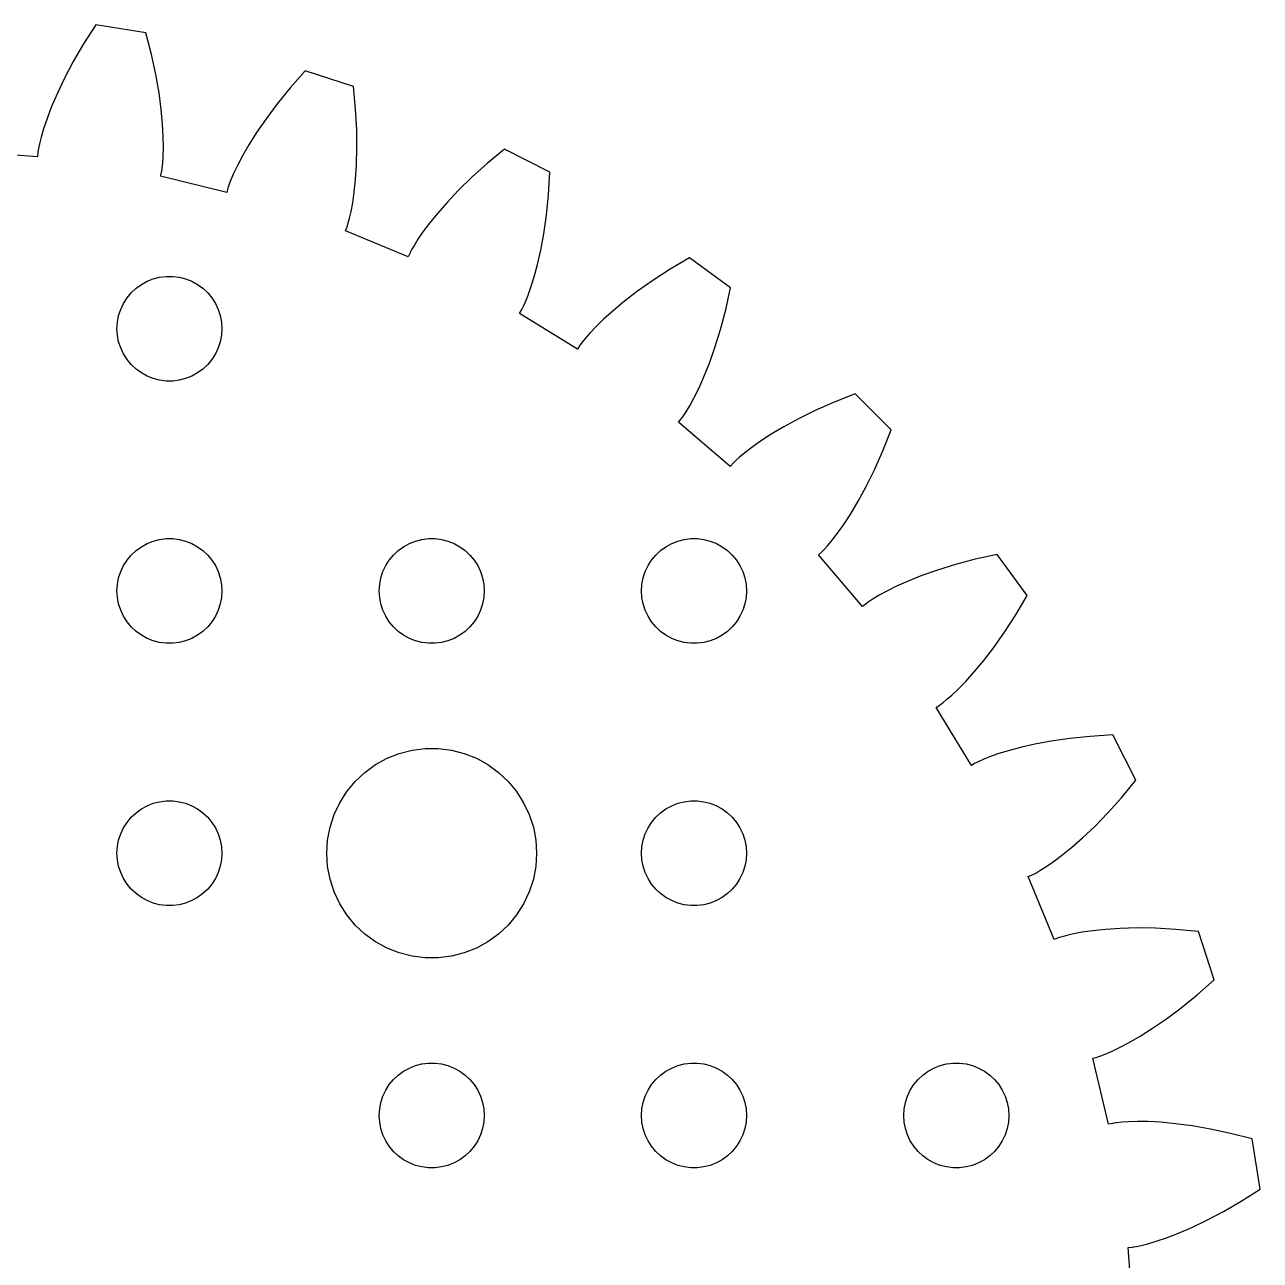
# Model space of a CAD drawing. Header units: metres. Extents: x -39.1 to 39.1, y 70.9 to 149.1.
# Drawn here: x 3.36 to 38.69, y 113.36 to 148.69 of the extents above; entities that cross this region are included whole.
import ezdxf

# ---------------------------------------------------------------- set-up
doc = ezdxf.new("R2010")
doc.units = ezdxf.units.M

msp = doc.modelspace()

# ---------------------------------------------------------------- linework, layer by layer
for p, q in [((5.39183, 148.693), (5.0466, 148.148)), ((6.82874, 148.465), (5.39183, 148.693)), ((6.98885, 147.841), (6.82874, 148.465)), ((5.0466, 148.148), (4.75145, 147.639)), ((7.11221, 147.265), (6.98885, 147.841)), ((4.75145, 147.639), (4.50298, 147.168)), ((11.3783, 147.373), (10.9522, 146.889)), ((12.7619, 146.923), (11.3783, 147.373)), ((4.50298, 147.168), (4.29761, 146.738)), ((7.20299, 146.741), (7.11221, 147.265)), ((4.29761, 146.738), (4.13165, 146.352)), ((7.26546, 146.268), (7.20299, 146.741)), ((10.9522, 146.889), (10.581, 146.432)), ((12.8224, 146.281), (12.7619, 146.923)), ((4.13165, 146.352), (4.00127, 146.012)), ((10.581, 146.432), (10.2619, 146.006)), ((4.00127, 146.012), (3.90248, 145.72)), ((7.30394, 145.85), (7.26546, 146.268)), ((10.2619, 146.006), (9.99182, 145.614)), ((12.8542, 145.694), (12.8224, 146.281)), ((3.90248, 145.72), (3.83121, 145.478)), ((7.32281, 145.486), (7.30394, 145.85)), ((9.99182, 145.614), (9.7675, 145.258)), ((12.8618, 145.161), (12.8542, 145.694)), ((3.78329, 145.288), (3.75444, 145.15)), ((3.83121, 145.478), (3.78329, 145.288)), ((7.32652, 145.177), (7.32281, 145.486)), ((9.7675, 145.258), (9.58549, 144.943)), ((3.72285, 144.91), (1.78448, 145.069)), ((3.73665, 145.04), (3.72285, 144.91)), ((3.74036, 145.068), (3.73665, 145.04)), ((3.75444, 145.15), (3.74036, 145.068)), ((7.30634, 144.73), (7.31955, 144.925)), ((7.31955, 144.925), (7.32652, 145.177)), ((9.58549, 144.943), (9.44223, 144.67)), ((12.8496, 144.685), (12.8618, 145.161)), ((17.0846, 145.133), (16.5881, 144.722)), ((18.3809, 144.472), (17.0846, 145.133)), ((7.27916, 144.507), (7.29138, 144.59)), ((7.29138, 144.59), (7.30634, 144.73)), ((9.44223, 144.67), (9.33398, 144.442)), ((12.8221, 144.266), (12.8496, 144.685)), ((16.5881, 144.722), (16.15, 144.329)), ((7.24858, 144.359), (7.27411, 144.48)), ((9.13821, 143.898), (7.24858, 144.359)), ((7.27411, 144.48), (7.27916, 144.507)), ((9.2569, 144.261), (9.20697, 144.13)), ((9.33398, 144.442), (9.2569, 144.261)), ((12.7838, 143.903), (12.8221, 144.266)), ((16.15, 144.329), (15.7682, 143.958)), ((18.3402, 143.829), (18.3809, 144.472)), ((9.17209, 144.024), (9.13821, 143.898)), ((9.18008, 144.051), (9.17209, 144.024)), ((9.20697, 144.13), (9.18008, 144.051)), ((12.7393, 143.598), (12.7838, 143.903)), ((15.7682, 143.958), (15.44, 143.612)), ((18.2797, 143.244), (18.3402, 143.829)), ((12.693, 143.35), (12.7393, 143.598)), ((15.44, 143.612), (15.1628, 143.296)), ((12.6127, 143.024), (12.6493, 143.159)), ((12.6493, 143.159), (12.693, 143.35)), ((15.1628, 143.296), (14.9337, 143.013)), ((18.2039, 142.716), (18.2797, 143.244)), ((12.5342, 142.802), (12.5783, 142.917)), ((14.3286, 142.051), (12.5342, 142.802)), ((12.5783, 142.917), (12.5876, 142.944)), ((12.5876, 142.944), (12.6127, 143.024)), ((14.7495, 142.766), (14.6069, 142.557)), ((14.9337, 143.013), (14.7495, 142.766)), ((14.6069, 142.557), (14.5026, 142.391)), ((18.1174, 142.248), (18.2039, 142.716)), ((14.3817, 142.17), (14.3286, 142.051)), ((14.3938, 142.195), (14.3817, 142.17)), ((14.4328, 142.27), (14.3938, 142.195)), ((14.5026, 142.391), (14.4328, 142.27)), ((18.0246, 141.838), (18.1174, 142.248)), ((17.9301, 141.486), (18.0246, 141.838)), ((21.8155, 141.699), (21.3214, 141.38)), ((22.3703, 142.028), (21.8155, 141.699)), ((23.5472, 141.172), (22.3703, 142.028)), ((6.69626, 141.266), (6.86133, 141.357)), ((6.86133, 141.357), (7.03647, 141.427)), ((7.03647, 141.427), (7.21892, 141.473)), ((7.21892, 141.473), (7.40581, 141.497)), ((7.40581, 141.497), (7.59418, 141.497)), ((7.59418, 141.497), (7.78107, 141.473)), ((7.78107, 141.473), (7.96352, 141.427)), ((7.96352, 141.427), (8.13866, 141.357)), ((8.13866, 141.357), (8.30373, 141.266)), ((17.8384, 141.192), (17.9301, 141.486)), ((21.3214, 141.38), (20.8862, 141.073)), ((6.28647, 140.882), (6.40654, 141.027)), ((6.40654, 141.027), (6.54385, 141.156)), ((6.54385, 141.156), (6.69626, 141.266)), ((8.30373, 141.266), (8.45613, 141.156)), ((8.45613, 141.156), (8.59344, 141.027)), ((8.59344, 141.027), (8.71352, 140.882)), ((17.7538, 140.954), (17.8384, 141.192)), ((20.8862, 141.073), (20.508, 140.783)), ((23.4064, 140.543), (23.5472, 141.172)), ((6.10533, 140.552), (6.18553, 140.723)), ((6.18553, 140.723), (6.28647, 140.882)), ((8.71352, 140.882), (8.81445, 140.723)), ((8.81445, 140.723), (8.89465, 140.552)), ((17.5862, 140.569), (17.6235, 140.644)), ((17.6235, 140.644), (17.6808, 140.772)), ((17.6808, 140.772), (17.7538, 140.954)), ((20.508, 140.783), (20.1848, 140.514)), ((6.01183, 140.188), (6.04712, 140.373)), ((6.04712, 140.373), (6.10533, 140.552)), ((8.89465, 140.552), (8.95287, 140.373)), ((8.95287, 140.373), (8.98816, 140.188)), ((17.5112, 140.437), (17.5728, 140.544)), ((19.1661, 139.415), (17.5112, 140.437)), ((17.5728, 140.544), (17.5862, 140.569)), ((20.1848, 140.514), (19.9142, 140.27)), ((23.2551, 139.975), (23.4064, 140.543)), ((6, 140), (6.01183, 140.188)), ((6.01183, 139.812), (6, 140)), ((8.98816, 140.188), (9, 140)), ((9, 140), (8.98816, 139.812)), ((19.6936, 140.055), (19.5202, 139.872)), ((19.9142, 140.27), (19.6936, 140.055)), ((23.0978, 139.466), (23.2551, 139.975)), ((6.04712, 139.627), (6.01183, 139.812)), ((6.10533, 139.448), (6.04712, 139.627)), ((8.95287, 139.627), (8.89465, 139.448)), ((8.98816, 139.812), (8.95287, 139.627)), ((19.3032, 139.615), (19.253, 139.547)), ((19.3912, 139.724), (19.3032, 139.615)), ((19.5202, 139.872), (19.3912, 139.724)), ((6.18553, 139.277), (6.10533, 139.448)), ((6.28647, 139.118), (6.18553, 139.277)), ((8.81445, 139.277), (8.71352, 139.118)), ((8.89465, 139.448), (8.81445, 139.277)), ((19.2371, 139.524), (19.1661, 139.415)), ((19.253, 139.547), (19.2371, 139.524)), ((22.939, 139.017), (23.0978, 139.466)), ((6.40654, 138.973), (6.28647, 139.118)), ((6.54385, 138.844), (6.40654, 138.973)), ((8.59344, 138.973), (8.45613, 138.844)), ((8.71352, 139.118), (8.59344, 138.973)), ((22.7832, 138.626), (22.939, 139.017)), ((6.69626, 138.734), (6.54385, 138.844)), ((6.86133, 138.643), (6.69626, 138.734)), ((7.03647, 138.573), (6.86133, 138.643)), ((7.21892, 138.527), (7.03647, 138.573)), ((7.40581, 138.503), (7.21892, 138.527)), ((7.78107, 138.527), (7.59418, 138.503)), ((7.96352, 138.573), (7.78107, 138.527)), ((8.13866, 138.643), (7.96352, 138.573)), ((8.30373, 138.734), (8.13866, 138.643)), ((8.45613, 138.844), (8.30373, 138.734)), ((22.6349, 138.294), (22.7832, 138.626)), ((7.59418, 138.503), (7.40581, 138.503)), ((22.4982, 138.017), (22.6349, 138.294)), ((22.3775, 137.796), (22.4982, 138.017)), ((26.5058, 137.896), (25.9677, 137.658)), ((27.105, 138.134), (26.5058, 137.896)), ((28.1337, 137.105), (27.105, 138.134)), ((22.1517, 137.441), (22.2003, 137.51)), ((22.2003, 137.51), (22.2769, 137.627)), ((22.2769, 137.627), (22.3775, 137.796)), ((25.9677, 137.658), (25.4899, 137.423)), ((22.057, 137.323), (22.1346, 137.419)), ((23.5317, 136.055), (22.057, 137.323)), ((22.1346, 137.419), (22.1517, 137.441)), ((25.071, 137.196), (24.7098, 136.981)), ((25.4899, 137.423), (25.071, 137.196)), ((27.8963, 136.506), (28.1337, 137.105)), ((24.4043, 136.782), (24.1527, 136.604)), ((24.7098, 136.981), (24.4043, 136.782)), ((23.9529, 136.45), (23.8023, 136.324)), ((24.1527, 136.604), (23.9529, 136.45)), ((27.6578, 135.968), (27.8963, 136.506)), ((23.6189, 136.151), (23.5317, 136.055)), ((23.6382, 136.172), (23.6189, 136.151)), ((23.6983, 136.23), (23.6382, 136.172)), ((23.8023, 136.324), (23.6983, 136.23)), ((27.4229, 135.49), (27.6578, 135.968)), ((27.1958, 135.071), (27.4229, 135.49)), ((26.9809, 134.71), (27.1958, 135.071)), ((26.7823, 134.404), (26.9809, 134.71)), ((26.6041, 134.153), (26.7823, 134.404)), ((6.86133, 133.857), (7.03647, 133.927)), ((7.03647, 133.927), (7.21892, 133.973)), ((7.21892, 133.973), (7.40581, 133.997)), ((7.40581, 133.997), (7.59418, 133.997)), ((7.59418, 133.997), (7.78107, 133.973)), ((7.78107, 133.973), (7.96352, 133.927)), ((7.96352, 133.927), (8.13866, 133.857)), ((14.3613, 133.857), (14.5365, 133.927)), ((14.5365, 133.927), (14.7189, 133.973)), ((14.7189, 133.973), (14.9058, 133.997)), ((14.9058, 133.997), (15.0942, 133.997)), ((15.0942, 133.997), (15.2811, 133.973)), ((15.2811, 133.973), (15.4635, 133.927)), ((15.4635, 133.927), (15.6387, 133.857)), ((21.8613, 133.857), (22.0365, 133.927)), ((22.0365, 133.927), (22.2189, 133.973)), ((22.2189, 133.973), (22.4058, 133.997)), ((22.4058, 133.997), (22.5942, 133.997)), ((22.5942, 133.997), (22.7811, 133.973)), ((22.7811, 133.973), (22.9635, 133.927)), ((22.9635, 133.927), (23.1387, 133.857)), ((26.3245, 133.802), (26.4502, 133.953)), ((26.4502, 133.953), (26.6041, 134.153)), ((6.40654, 133.527), (6.54385, 133.656)), ((6.54385, 133.656), (6.69626, 133.766)), ((6.69626, 133.766), (6.86133, 133.857)), ((8.13866, 133.857), (8.30373, 133.766)), ((8.30373, 133.766), (8.45613, 133.656)), ((8.45613, 133.656), (8.59344, 133.527)), ((13.9065, 133.527), (14.0439, 133.656)), ((14.0439, 133.656), (14.1963, 133.766)), ((14.1963, 133.766), (14.3613, 133.857)), ((15.6387, 133.857), (15.8037, 133.766)), ((15.8037, 133.766), (15.9561, 133.656)), ((15.9561, 133.656), (16.0934, 133.527)), ((21.4065, 133.527), (21.5439, 133.656)), ((21.5439, 133.656), (21.6963, 133.766)), ((21.6963, 133.766), (21.8613, 133.857)), ((23.1387, 133.857), (23.3037, 133.766)), ((23.3037, 133.766), (23.4561, 133.656)), ((23.4561, 133.656), (23.5934, 133.527)), ((26.0597, 133.536), (26.1514, 133.619)), ((26.1514, 133.619), (26.1717, 133.638)), ((26.1717, 133.638), (26.2305, 133.698)), ((26.2305, 133.698), (26.3245, 133.802)), ((6.10533, 133.052), (6.18553, 133.223)), ((6.18553, 133.223), (6.28647, 133.382)), ((6.28647, 133.382), (6.40654, 133.527)), ((8.59344, 133.527), (8.71352, 133.382)), ((8.71352, 133.382), (8.81445, 133.223)), ((8.81445, 133.223), (8.89465, 133.052)), ((13.6053, 133.052), (13.6855, 133.223)), ((13.6855, 133.223), (13.7865, 133.382)), ((13.7865, 133.382), (13.9065, 133.527)), ((16.0934, 133.527), (16.2135, 133.382)), ((16.2135, 133.382), (16.3145, 133.223)), ((16.3145, 133.223), (16.3947, 133.052)), ((21.1053, 133.052), (21.1855, 133.223)), ((21.1855, 133.223), (21.2865, 133.382)), ((21.2865, 133.382), (21.4065, 133.527)), ((23.5934, 133.527), (23.7135, 133.382)), ((23.7135, 133.382), (23.8145, 133.223)), ((23.8145, 133.223), (23.8947, 133.052)), ((27.3178, 132.053), (26.0597, 133.536)), ((29.9747, 133.255), (29.4659, 133.098)), ((30.5434, 133.406), (29.9747, 133.255)), ((31.1724, 133.547), (30.5434, 133.406)), ((32.0275, 132.37), (31.1724, 133.547)), ((6.01183, 132.688), (6.04712, 132.873)), ((6.04712, 132.873), (6.10533, 133.052)), ((8.89465, 133.052), (8.95287, 132.873)), ((8.95287, 132.873), (8.98816, 132.688)), ((13.5118, 132.688), (13.5471, 132.873)), ((13.5471, 132.873), (13.6053, 133.052)), ((16.3947, 133.052), (16.4529, 132.873)), ((16.4529, 132.873), (16.4882, 132.688)), ((21.0118, 132.688), (21.0471, 132.873)), ((21.0471, 132.873), (21.1053, 133.052)), ((23.8947, 133.052), (23.9529, 132.873)), ((23.9529, 132.873), (23.9882, 132.688)), ((29.0167, 132.939), (28.6263, 132.783)), ((29.4659, 133.098), (29.0167, 132.939)), ((6, 132.5), (6.01183, 132.688)), ((8.98816, 132.688), (9, 132.5)), ((13.5, 132.5), (13.5118, 132.688)), ((16.4882, 132.688), (16.5, 132.5)), ((21, 132.5), (21.0118, 132.688)), ((23.9882, 132.688), (24, 132.5)), ((28.2935, 132.635), (28.0172, 132.498)), ((28.6263, 132.783), (28.2935, 132.635)), ((6.01183, 132.312), (6, 132.5)), ((6.04712, 132.127), (6.01183, 132.312)), ((8.98816, 132.312), (8.95287, 132.127)), ((9, 132.5), (8.98816, 132.312)), ((13.5118, 132.312), (13.5, 132.5)), ((13.5471, 132.127), (13.5118, 132.312)), ((16.4882, 132.312), (16.4529, 132.127)), ((16.5, 132.5), (16.4882, 132.312)), ((21.0118, 132.312), (21, 132.5)), ((21.0471, 132.127), (21.0118, 132.312)), ((23.9882, 132.312), (23.9529, 132.127)), ((24, 132.5), (23.9882, 132.312)), ((27.4413, 132.152), (27.4191, 132.135)), ((27.5099, 132.2), (27.4413, 132.152)), ((27.6273, 132.277), (27.5099, 132.2)), ((27.7957, 132.378), (27.6273, 132.277)), ((28.0172, 132.498), (27.7957, 132.378)), ((31.6993, 131.816), (32.0275, 132.37)), ((6.10533, 131.948), (6.04712, 132.127)), ((6.18553, 131.777), (6.10533, 131.948)), ((8.89465, 131.948), (8.81445, 131.777)), ((8.95287, 132.127), (8.89465, 131.948)), ((13.6053, 131.948), (13.5471, 132.127)), ((13.6855, 131.777), (13.6053, 131.948)), ((16.3947, 131.948), (16.3145, 131.777)), ((16.4529, 132.127), (16.3947, 131.948)), ((21.1053, 131.948), (21.0471, 132.127)), ((21.1855, 131.777), (21.1053, 131.948)), ((23.8947, 131.948), (23.8145, 131.777)), ((23.9529, 132.127), (23.8947, 131.948)), ((27.4191, 132.135), (27.3178, 132.053)), ((31.3796, 131.321), (31.6993, 131.816)), ((6.28647, 131.618), (6.18553, 131.777)), ((6.40654, 131.473), (6.28647, 131.618)), ((6.54385, 131.344), (6.40654, 131.473)), ((8.59344, 131.473), (8.45613, 131.344)), ((8.71352, 131.618), (8.59344, 131.473)), ((8.81445, 131.777), (8.71352, 131.618)), ((13.7865, 131.618), (13.6855, 131.777)), ((13.9065, 131.473), (13.7865, 131.618)), ((14.0439, 131.344), (13.9065, 131.473)), ((16.0934, 131.473), (15.9561, 131.344)), ((16.2135, 131.618), (16.0934, 131.473)), ((16.3145, 131.777), (16.2135, 131.618)), ((21.2865, 131.618), (21.1855, 131.777)), ((21.4065, 131.473), (21.2865, 131.618)), ((21.5439, 131.344), (21.4065, 131.473)), ((23.5934, 131.473), (23.4561, 131.344)), ((23.7135, 131.618), (23.5934, 131.473)), ((23.8145, 131.777), (23.7135, 131.618)), ((6.69626, 131.234), (6.54385, 131.344)), ((6.86133, 131.143), (6.69626, 131.234)), ((7.03647, 131.073), (6.86133, 131.143)), ((8.13866, 131.143), (7.96352, 131.073)), ((8.30373, 131.234), (8.13866, 131.143)), ((8.45613, 131.344), (8.30373, 131.234)), ((14.1963, 131.234), (14.0439, 131.344)), ((14.3613, 131.143), (14.1963, 131.234)), ((14.5365, 131.073), (14.3613, 131.143)), ((15.6387, 131.143), (15.4635, 131.073)), ((15.8037, 131.234), (15.6387, 131.143)), ((15.9561, 131.344), (15.8037, 131.234)), ((21.6963, 131.234), (21.5439, 131.344)), ((21.8613, 131.143), (21.6963, 131.234)), ((22.0365, 131.073), (21.8613, 131.143)), ((23.1387, 131.143), (22.9635, 131.073)), ((23.3037, 131.234), (23.1387, 131.143)), ((23.4561, 131.344), (23.3037, 131.234)), ((31.0728, 130.886), (31.3796, 131.321)), ((7.21892, 131.027), (7.03647, 131.073)), ((7.40581, 131.003), (7.21892, 131.027)), ((7.59418, 131.003), (7.40581, 131.003)), ((7.78107, 131.027), (7.59418, 131.003)), ((7.96352, 131.073), (7.78107, 131.027)), ((14.7189, 131.027), (14.5365, 131.073)), ((14.9058, 131.003), (14.7189, 131.027)), ((15.0942, 131.003), (14.9058, 131.003)), ((15.2811, 131.027), (15.0942, 131.003)), ((15.4635, 131.073), (15.2811, 131.027)), ((22.2189, 131.027), (22.0365, 131.073)), ((22.4058, 131.003), (22.2189, 131.027)), ((22.5942, 131.003), (22.4058, 131.003)), ((22.7811, 131.027), (22.5942, 131.003)), ((22.9635, 131.073), (22.7811, 131.027)), ((30.7829, 130.508), (31.0728, 130.886)), ((30.5141, 130.185), (30.7829, 130.508)), ((30.2702, 129.914), (30.5141, 130.185)), ((29.8716, 129.52), (30.0549, 129.694)), ((30.0549, 129.694), (30.2702, 129.914)), ((29.6148, 129.303), (29.7239, 129.391)), ((29.7239, 129.391), (29.8716, 129.52)), ((29.4207, 129.17), (29.5243, 129.237)), ((30.4313, 127.508), (29.4207, 129.17)), ((29.5243, 129.237), (29.5473, 129.253)), ((29.5473, 129.253), (29.6148, 129.303)), ((33.2435, 128.28), (32.7164, 128.204)), ((33.8289, 128.34), (33.2435, 128.28)), ((34.4722, 128.381), (33.8289, 128.34)), ((35.1327, 127.085), (34.4722, 128.381)), ((14.0729, 127.853), (14.4379, 127.947)), ((14.4379, 127.947), (14.8116, 127.994)), ((14.8116, 127.994), (15.1884, 127.994)), ((15.1884, 127.994), (15.5621, 127.947)), ((15.5621, 127.947), (15.927, 127.853)), ((31.4861, 127.93), (31.1917, 127.838)), ((31.8379, 128.025), (31.4861, 127.93)), ((32.2479, 128.117), (31.8379, 128.025)), ((32.7164, 128.204), (32.2479, 128.117)), ((13.3925, 127.533), (13.7227, 127.714)), ((13.7227, 127.714), (14.0729, 127.853)), ((15.927, 127.853), (16.2773, 127.714)), ((16.2773, 127.714), (16.6075, 127.533)), ((30.5441, 127.573), (30.4313, 127.508)), ((30.5688, 127.586), (30.5441, 127.573)), ((30.6441, 127.623), (30.5688, 127.586)), ((30.772, 127.681), (30.6441, 127.623)), ((30.9541, 127.754), (30.772, 127.681)), ((31.1917, 127.838), (30.9541, 127.754)), ((12.8131, 127.054), (13.0877, 127.312)), ((13.0877, 127.312), (13.3925, 127.533)), ((16.6075, 127.533), (16.9123, 127.312)), ((16.9123, 127.312), (17.1869, 127.054)), ((12.5729, 126.763), (12.8131, 127.054)), ((17.1869, 127.054), (17.427, 126.763)), ((34.7217, 126.588), (35.1327, 127.085)), ((12.3711, 126.445), (12.5729, 126.763)), ((17.427, 126.763), (17.6289, 126.445)), ((34.3286, 126.15), (34.7217, 126.588)), ((6.40654, 126.027), (6.54385, 126.156)), ((6.54385, 126.156), (6.69626, 126.266)), ((6.69626, 126.266), (6.86133, 126.357)), ((6.86133, 126.357), (7.03647, 126.427)), ((7.03647, 126.427), (7.21892, 126.473)), ((7.21892, 126.473), (7.40581, 126.497)), ((7.40581, 126.497), (7.59418, 126.497)), ((7.59418, 126.497), (7.78107, 126.473)), ((7.78107, 126.473), (7.96352, 126.427)), ((7.96352, 126.427), (8.13866, 126.357)), ((8.13866, 126.357), (8.30373, 126.266)), ((8.30373, 126.266), (8.45613, 126.156)), ((8.45613, 126.156), (8.59344, 126.027)), ((12.2107, 126.104), (12.3711, 126.445)), ((17.6289, 126.445), (17.7893, 126.104)), ((21.4065, 126.027), (21.5439, 126.156)), ((21.5439, 126.156), (21.6963, 126.266)), ((21.6963, 126.266), (21.8613, 126.357)), ((21.8613, 126.357), (22.0365, 126.427)), ((22.0365, 126.427), (22.2189, 126.473)), ((22.2189, 126.473), (22.4058, 126.497)), ((22.4058, 126.497), (22.5942, 126.497)), ((22.5942, 126.497), (22.7811, 126.473)), ((22.7811, 126.473), (22.9635, 126.427)), ((22.9635, 126.427), (23.1387, 126.357)), ((23.1387, 126.357), (23.3037, 126.266)), ((23.3037, 126.266), (23.4561, 126.156)), ((23.4561, 126.156), (23.5934, 126.027)), ((33.9575, 125.768), (34.3286, 126.15)), ((6.18553, 125.723), (6.28647, 125.882)), ((6.28647, 125.882), (6.40654, 126.027)), ((8.59344, 126.027), (8.71352, 125.882)), ((8.71352, 125.882), (8.81445, 125.723)), ((12.0942, 125.746), (12.2107, 126.104)), ((17.7893, 126.104), (17.9057, 125.746)), ((21.1855, 125.723), (21.2865, 125.882)), ((21.2865, 125.882), (21.4065, 126.027)), ((23.5934, 126.027), (23.7135, 125.882)), ((23.7135, 125.882), (23.8145, 125.723)), ((6.04712, 125.373), (6.10533, 125.552)), ((6.10533, 125.552), (6.18553, 125.723)), ((8.81445, 125.723), (8.89465, 125.552)), ((8.89465, 125.552), (8.95287, 125.373)), ((12.0237, 125.376), (12.0942, 125.746)), ((17.9057, 125.746), (17.9763, 125.376)), ((21.0471, 125.373), (21.1053, 125.552)), ((21.1053, 125.552), (21.1855, 125.723)), ((23.8145, 125.723), (23.8947, 125.552)), ((23.8947, 125.552), (23.9529, 125.373)), ((33.2961, 125.163), (33.6121, 125.44)), ((33.6121, 125.44), (33.9575, 125.768)), ((6, 125), (6.01183, 125.188)), ((6.01183, 125.188), (6.04712, 125.373)), ((8.95287, 125.373), (8.98816, 125.188)), ((8.98816, 125.188), (9, 125)), ((12, 125), (12.0237, 125.376)), ((17.9763, 125.376), (18, 125)), ((21, 125), (21.0118, 125.188)), ((21.0118, 125.188), (21.0471, 125.373)), ((23.9529, 125.373), (23.9882, 125.188)), ((23.9882, 125.188), (24, 125)), ((33.0128, 124.934), (33.2961, 125.163)), ((6.01183, 124.812), (6, 125)), ((6.04712, 124.627), (6.01183, 124.812)), ((8.98816, 124.812), (8.95287, 124.627)), ((9, 125), (8.98816, 124.812)), ((12.0237, 124.624), (12, 125)), ((18, 125), (17.9763, 124.624)), ((21.0118, 124.812), (21, 125)), ((21.0471, 124.627), (21.0118, 124.812)), ((23.9882, 124.812), (23.9529, 124.627)), ((24, 125), (23.9882, 124.812)), ((32.5575, 124.607), (32.7656, 124.749)), ((32.7656, 124.749), (33.0128, 124.934)), ((6.10533, 124.448), (6.04712, 124.627)), ((6.18553, 124.277), (6.10533, 124.448)), ((8.89465, 124.448), (8.81445, 124.277)), ((8.95287, 124.627), (8.89465, 124.448)), ((12.0942, 124.254), (12.0237, 124.624)), ((17.9763, 124.624), (17.9057, 124.254)), ((21.1053, 124.448), (21.0471, 124.627)), ((21.1855, 124.277), (21.1053, 124.448)), ((23.8947, 124.448), (23.8145, 124.277)), ((23.9529, 124.627), (23.8947, 124.448)), ((32.0573, 124.331), (32.1701, 124.382)), ((32.1701, 124.382), (32.1954, 124.394)), ((32.1954, 124.394), (32.2699, 124.433)), ((32.2699, 124.433), (32.3914, 124.503)), ((32.3914, 124.503), (32.5575, 124.607)), ((6.28647, 124.118), (6.18553, 124.277)), ((6.40654, 123.973), (6.28647, 124.118)), ((8.71352, 124.118), (8.59344, 123.973)), ((8.81445, 124.277), (8.71352, 124.118)), ((12.2107, 123.896), (12.0942, 124.254)), ((17.9057, 124.254), (17.7893, 123.896)), ((21.2865, 124.118), (21.1855, 124.277)), ((21.4065, 123.973), (21.2865, 124.118)), ((23.7135, 124.118), (23.5934, 123.973)), ((23.8145, 124.277), (23.7135, 124.118)), ((32.7955, 122.532), (32.0573, 124.331)), ((6.54385, 123.844), (6.40654, 123.973)), ((6.69626, 123.734), (6.54385, 123.844)), ((6.86133, 123.643), (6.69626, 123.734)), ((8.30373, 123.734), (8.13866, 123.643)), ((8.45613, 123.844), (8.30373, 123.734)), ((8.59344, 123.973), (8.45613, 123.844)), ((12.3711, 123.555), (12.2107, 123.896)), ((17.7893, 123.896), (17.6289, 123.555)), ((21.5439, 123.844), (21.4065, 123.973)), ((21.6963, 123.734), (21.5439, 123.844)), ((21.8613, 123.643), (21.6963, 123.734)), ((23.3037, 123.734), (23.1387, 123.643)), ((23.4561, 123.844), (23.3037, 123.734)), ((23.5934, 123.973), (23.4561, 123.844)), ((7.03647, 123.573), (6.86133, 123.643)), ((7.21892, 123.527), (7.03647, 123.573)), ((7.40581, 123.503), (7.21892, 123.527)), ((7.59418, 123.503), (7.40581, 123.503)), ((7.78107, 123.527), (7.59418, 123.503)), ((7.96352, 123.573), (7.78107, 123.527)), ((8.13866, 123.643), (7.96352, 123.573)), ((12.5729, 123.237), (12.3711, 123.555)), ((17.6289, 123.555), (17.427, 123.237)), ((22.0365, 123.573), (21.8613, 123.643)), ((22.2189, 123.527), (22.0365, 123.573)), ((22.4058, 123.503), (22.2189, 123.527)), ((22.5942, 123.503), (22.4058, 123.503)), ((22.7811, 123.527), (22.5942, 123.503)), ((22.9635, 123.573), (22.7811, 123.527)), ((23.1387, 123.643), (22.9635, 123.573)), ((12.8131, 122.946), (12.5729, 123.237)), ((17.427, 123.237), (17.1869, 122.946)), ((13.0877, 122.688), (12.8131, 122.946)), ((13.3925, 122.467), (13.0877, 122.688)), ((16.9123, 122.688), (16.6075, 122.467)), ((17.1869, 122.946), (16.9123, 122.688)), ((33.0238, 122.613), (32.9435, 122.588)), ((33.159, 122.649), (33.0238, 122.613)), ((33.3503, 122.693), (33.159, 122.649)), ((33.5982, 122.739), (33.3503, 122.693)), ((33.9033, 122.784), (33.5982, 122.739)), ((34.2656, 122.822), (33.9033, 122.784)), ((34.6851, 122.85), (34.2656, 122.822)), ((35.1614, 122.862), (34.6851, 122.85)), ((35.6938, 122.854), (35.1614, 122.862)), ((36.2815, 122.822), (35.6938, 122.854)), ((36.9232, 122.762), (36.2815, 122.822)), ((37.3728, 121.378), (36.9232, 122.762)), ((13.7227, 122.286), (13.3925, 122.467)), ((14.0729, 122.147), (13.7227, 122.286)), ((16.2773, 122.286), (15.927, 122.147)), ((16.6075, 122.467), (16.2773, 122.286)), ((32.9171, 122.578), (32.7955, 122.532)), ((32.9435, 122.588), (32.9171, 122.578)), ((14.4379, 122.053), (14.0729, 122.147)), ((14.8116, 122.006), (14.4379, 122.053)), ((15.1884, 122.006), (14.8116, 122.006)), ((15.5621, 122.053), (15.1884, 122.006)), ((15.927, 122.147), (15.5621, 122.053)), ((36.8892, 120.952), (37.3728, 121.378)), ((36.4324, 120.581), (36.8892, 120.952)), ((36.0061, 120.262), (36.4324, 120.581)), ((35.6136, 119.992), (36.0061, 120.262)), ((35.2581, 119.768), (35.6136, 119.992)), ((34.4417, 119.334), (34.6695, 119.442)), ((34.6695, 119.442), (34.9425, 119.585)), ((34.9425, 119.585), (35.2581, 119.768)), ((33.9045, 119.14), (34.0238, 119.172)), ((34.3522, 117.247), (33.9045, 119.14)), ((34.0238, 119.172), (34.0507, 119.18)), ((34.0507, 119.18), (34.1304, 119.207)), ((34.1304, 119.207), (34.2613, 119.257)), ((34.2613, 119.257), (34.4417, 119.334)), ((14.0439, 118.656), (14.1963, 118.766)), ((14.1963, 118.766), (14.3613, 118.857)), ((14.3613, 118.857), (14.5365, 118.927)), ((14.5365, 118.927), (14.7189, 118.973)), ((14.7189, 118.973), (14.9058, 118.997)), ((14.9058, 118.997), (15.0942, 118.997)), ((15.0942, 118.997), (15.2811, 118.973)), ((15.2811, 118.973), (15.4635, 118.927)), ((15.4635, 118.927), (15.6387, 118.857)), ((15.6387, 118.857), (15.8037, 118.766)), ((15.8037, 118.766), (15.9561, 118.656)), ((21.5439, 118.656), (21.6963, 118.766)), ((21.6963, 118.766), (21.8613, 118.857)), ((21.8613, 118.857), (22.0365, 118.927)), ((22.0365, 118.927), (22.2189, 118.973)), ((22.2189, 118.973), (22.4058, 118.997)), ((22.4058, 118.997), (22.5942, 118.997)), ((22.5942, 118.997), (22.7811, 118.973)), ((22.7811, 118.973), (22.9635, 118.927)), ((22.9635, 118.927), (23.1387, 118.857)), ((23.1387, 118.857), (23.3037, 118.766)), ((23.3037, 118.766), (23.4561, 118.656)), ((29.0439, 118.656), (29.1963, 118.766)), ((29.1963, 118.766), (29.3613, 118.857)), ((29.3613, 118.857), (29.5365, 118.927)), ((29.5365, 118.927), (29.7189, 118.973)), ((29.7189, 118.973), (29.9058, 118.997)), ((29.9058, 118.997), (30.0942, 118.997)), ((30.0942, 118.997), (30.2811, 118.973)), ((30.2811, 118.973), (30.4635, 118.927)), ((30.4635, 118.927), (30.6387, 118.857)), ((30.6387, 118.857), (30.8037, 118.766)), ((30.8037, 118.766), (30.9561, 118.656)), ((13.6855, 118.223), (13.7865, 118.382)), ((13.7865, 118.382), (13.9065, 118.527)), ((13.9065, 118.527), (14.0439, 118.656)), ((15.9561, 118.656), (16.0934, 118.527)), ((16.0934, 118.527), (16.2135, 118.382)), ((16.2135, 118.382), (16.3145, 118.223)), ((21.1855, 118.223), (21.2865, 118.382)), ((21.2865, 118.382), (21.4065, 118.527)), ((21.4065, 118.527), (21.5439, 118.656)), ((23.4561, 118.656), (23.5934, 118.527)), ((23.5934, 118.527), (23.7135, 118.382)), ((23.7135, 118.382), (23.8145, 118.223)), ((28.6855, 118.223), (28.7865, 118.382)), ((28.7865, 118.382), (28.9065, 118.527)), ((28.9065, 118.527), (29.0439, 118.656)), ((30.9561, 118.656), (31.0934, 118.527)), ((31.0934, 118.527), (31.2135, 118.382)), ((31.2135, 118.382), (31.3145, 118.223)), ((13.5471, 117.873), (13.6053, 118.052)), ((13.6053, 118.052), (13.6855, 118.223)), ((16.3145, 118.223), (16.3947, 118.052)), ((16.3947, 118.052), (16.4529, 117.873)), ((21.0471, 117.873), (21.1053, 118.052)), ((21.1053, 118.052), (21.1855, 118.223)), ((23.8145, 118.223), (23.8947, 118.052)), ((23.8947, 118.052), (23.9529, 117.873)), ((28.5471, 117.873), (28.6053, 118.052)), ((28.6053, 118.052), (28.6855, 118.223)), ((31.3145, 118.223), (31.3947, 118.052)), ((31.3947, 118.052), (31.4529, 117.873)), ((13.5, 117.5), (13.5118, 117.688)), ((13.5118, 117.688), (13.5471, 117.873)), ((16.4529, 117.873), (16.4882, 117.688)), ((16.4882, 117.688), (16.5, 117.5)), ((21, 117.5), (21.0118, 117.688)), ((21.0118, 117.688), (21.0471, 117.873)), ((23.9529, 117.873), (23.9882, 117.688)), ((23.9882, 117.688), (24, 117.5)), ((28.5, 117.5), (28.5118, 117.688)), ((28.5118, 117.688), (28.5471, 117.873)), ((31.4529, 117.873), (31.4882, 117.688)), ((31.4882, 117.688), (31.5, 117.5)), ((13.5118, 117.312), (13.5, 117.5)), ((13.5471, 117.127), (13.5118, 117.312)), ((16.4882, 117.312), (16.4529, 117.127)), ((16.5, 117.5), (16.4882, 117.312)), ((21.0118, 117.312), (21, 117.5)), ((21.0471, 117.127), (21.0118, 117.312)), ((23.9882, 117.312), (23.9529, 117.127)), ((24, 117.5), (23.9882, 117.312)), ((28.5118, 117.312), (28.5, 117.5)), ((28.5471, 117.127), (28.5118, 117.312)), ((31.4882, 117.312), (31.4529, 117.127)), ((31.5, 117.5), (31.4882, 117.312)), ((34.9253, 117.32), (34.7296, 117.306)), ((35.1774, 117.327), (34.9253, 117.32)), ((35.4857, 117.323), (35.1774, 117.327)), ((35.8496, 117.304), (35.4857, 117.323)), ((13.6053, 116.948), (13.5471, 117.127)), ((16.4529, 117.127), (16.3947, 116.948)), ((21.1053, 116.948), (21.0471, 117.127)), ((23.9529, 117.127), (23.8947, 116.948)), ((28.6053, 116.948), (28.5471, 117.127)), ((31.4529, 117.127), (31.3947, 116.948)), ((34.4795, 117.274), (34.3522, 117.247)), ((34.5071, 117.279), (34.4795, 117.274)), ((34.5903, 117.291), (34.5071, 117.279)), ((34.7296, 117.306), (34.5903, 117.291)), ((36.2682, 117.265), (35.8496, 117.304)), ((36.7405, 117.203), (36.2682, 117.265)), ((37.2652, 117.112), (36.7405, 117.203)), ((37.8407, 116.989), (37.2652, 117.112)), ((38.465, 116.829), (37.8407, 116.989)), ((13.6855, 116.777), (13.6053, 116.948)), ((13.7865, 116.618), (13.6855, 116.777)), ((13.9065, 116.473), (13.7865, 116.618)), ((16.2135, 116.618), (16.0934, 116.473)), ((16.3145, 116.777), (16.2135, 116.618)), ((16.3947, 116.948), (16.3145, 116.777)), ((21.1855, 116.777), (21.1053, 116.948)), ((21.2865, 116.618), (21.1855, 116.777)), ((21.4065, 116.473), (21.2865, 116.618)), ((23.7135, 116.618), (23.5934, 116.473)), ((23.8145, 116.777), (23.7135, 116.618)), ((23.8947, 116.948), (23.8145, 116.777)), ((28.6855, 116.777), (28.6053, 116.948)), ((28.7865, 116.618), (28.6855, 116.777)), ((28.9065, 116.473), (28.7865, 116.618)), ((31.2135, 116.618), (31.0934, 116.473)), ((31.3145, 116.777), (31.2135, 116.618)), ((31.3947, 116.948), (31.3145, 116.777)), ((38.6926, 115.392), (38.465, 116.829)), ((14.0439, 116.344), (13.9065, 116.473)), ((14.1963, 116.234), (14.0439, 116.344)), ((15.9561, 116.344), (15.8037, 116.234)), ((16.0934, 116.473), (15.9561, 116.344)), ((21.5439, 116.344), (21.4065, 116.473)), ((21.6963, 116.234), (21.5439, 116.344)), ((23.4561, 116.344), (23.3037, 116.234)), ((23.5934, 116.473), (23.4561, 116.344)), ((29.0439, 116.344), (28.9065, 116.473)), ((29.1963, 116.234), (29.0439, 116.344)), ((30.9561, 116.344), (30.8037, 116.234)), ((31.0934, 116.473), (30.9561, 116.344)), ((14.3613, 116.143), (14.1963, 116.234)), ((14.5365, 116.073), (14.3613, 116.143)), ((14.7189, 116.027), (14.5365, 116.073)), ((14.9058, 116.003), (14.7189, 116.027)), ((15.0942, 116.003), (14.9058, 116.003)), ((15.2811, 116.027), (15.0942, 116.003)), ((15.4635, 116.073), (15.2811, 116.027)), ((15.6387, 116.143), (15.4635, 116.073)), ((15.8037, 116.234), (15.6387, 116.143)), ((21.8613, 116.143), (21.6963, 116.234)), ((22.0365, 116.073), (21.8613, 116.143)), ((22.2189, 116.027), (22.0365, 116.073)), ((22.4058, 116.003), (22.2189, 116.027)), ((22.5942, 116.003), (22.4058, 116.003)), ((22.7811, 116.027), (22.5942, 116.003)), ((22.9635, 116.073), (22.7811, 116.027)), ((23.1387, 116.143), (22.9635, 116.073)), ((23.3037, 116.234), (23.1387, 116.143)), ((29.3613, 116.143), (29.1963, 116.234)), ((29.5365, 116.073), (29.3613, 116.143)), ((29.7189, 116.027), (29.5365, 116.073)), ((29.9058, 116.003), (29.7189, 116.027)), ((30.0942, 116.003), (29.9058, 116.003)), ((30.2811, 116.027), (30.0942, 116.003)), ((30.4635, 116.073), (30.2811, 116.027)), ((30.6387, 116.143), (30.4635, 116.073)), ((30.8037, 116.234), (30.6387, 116.143)), ((38.1483, 115.047), (38.6926, 115.392)), ((37.6391, 114.751), (38.1483, 115.047)), ((36.7382, 114.298), (37.1682, 114.503)), ((37.1682, 114.503), (37.6391, 114.751)), ((36.0118, 114.001), (36.352, 114.132)), ((36.352, 114.132), (36.7382, 114.298)), ((35.1505, 113.754), (35.2876, 113.783)), ((35.2876, 113.783), (35.4778, 113.831)), ((35.4778, 113.831), (35.7198, 113.902)), ((35.7198, 113.902), (36.0118, 114.001)), ((34.9168, 113.724), (35.0398, 113.737)), ((35.063, 111.784), (34.9168, 113.724)), ((35.0398, 113.737), (35.0676, 113.74)), ((35.0676, 113.74), (35.1505, 113.754))]:
    msp.add_line(p, q)

doc.saveas('drawing.dxf')
